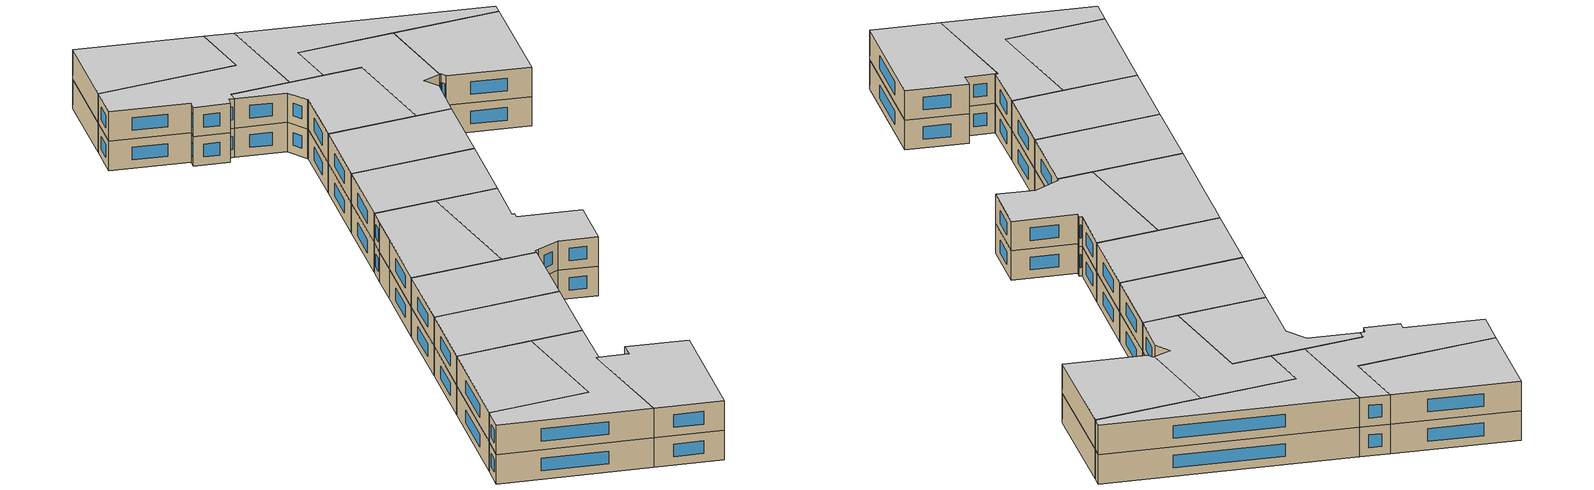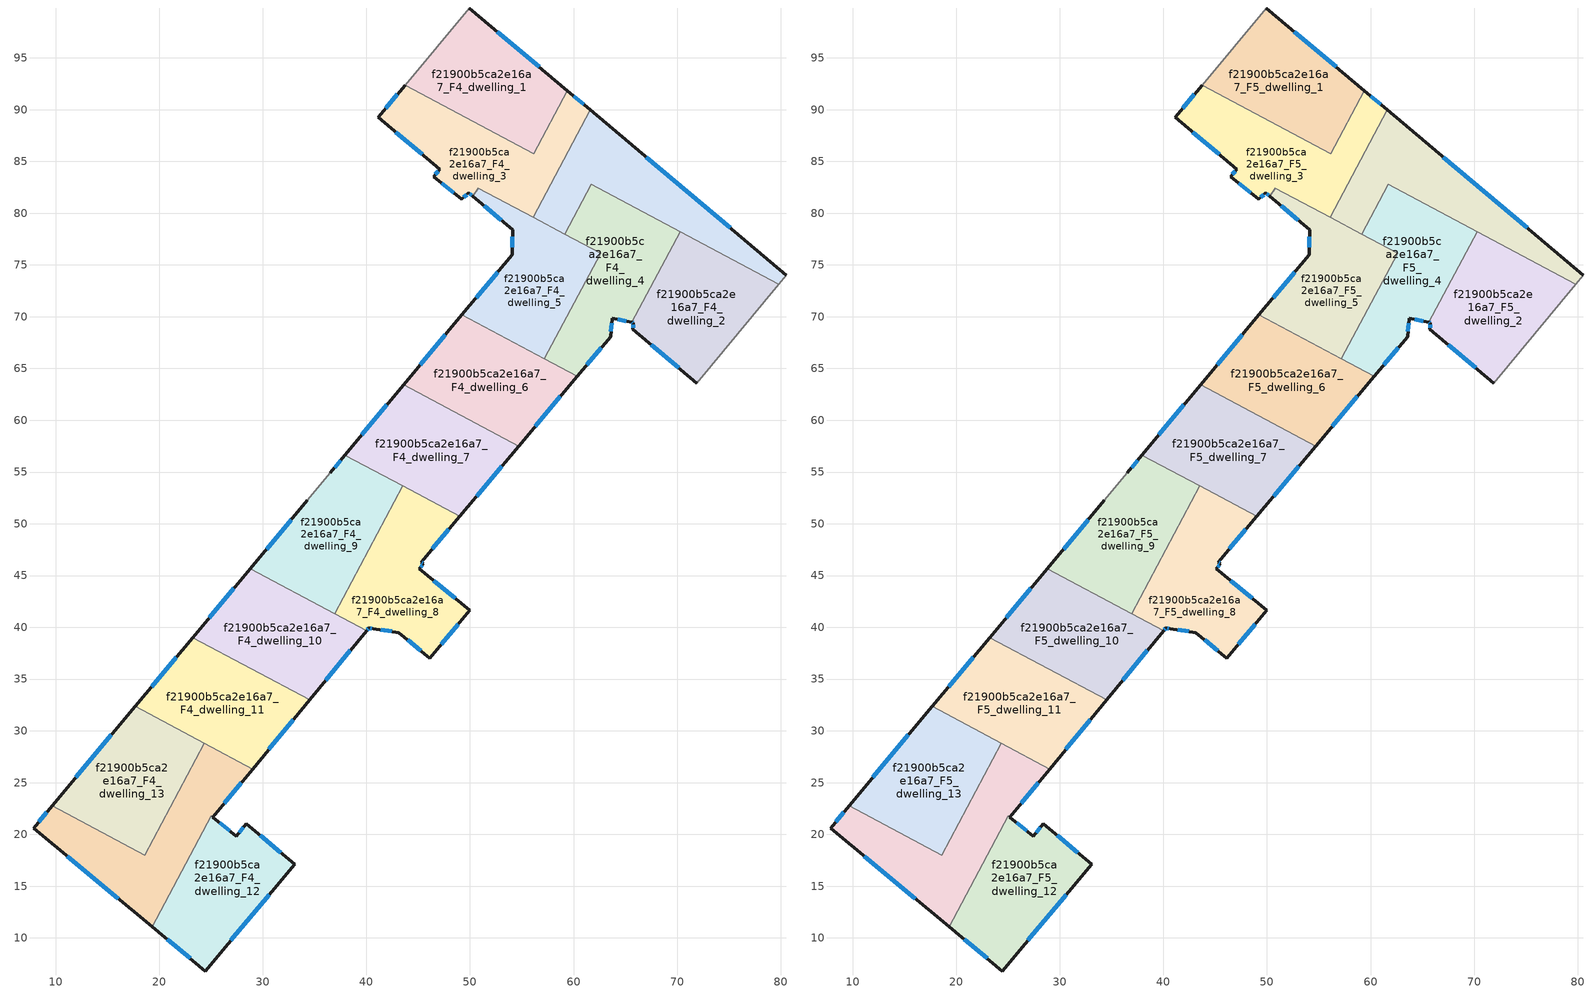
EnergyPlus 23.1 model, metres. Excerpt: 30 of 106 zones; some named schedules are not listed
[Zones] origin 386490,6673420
f21900b5ca2e16a7_F4_dwelling_0
 floor to f21900b5ca2e16a7_F3_dwelling_0 (EU_floor_Construction): 80.56,74.02 79.83,73.13 61.72,82.79 59.16,77.99 56.11,79.62 61.63,89.98 z12
 wall outside (EU_wall_Construction): 80.56,74.02 61.63,89.98 z12:15
 wall adiabatic (EU_wall_Construction): 79.83,73.13 80.56,74.02 z12:15
 wall to f21900b5ca2e16a7_F4_dwelling_4 (EU_wall_Construction): 59.16,77.99 61.72,82.79 70.3,78.21 z12:15
 wall to f21900b5ca2e16a7_F4_dwelling_3 (EU_wall_Construction): 61.63,89.98 56.11,79.62 z12:15
 wall to f21900b5ca2e16a7_F4_dwelling_2 (EU_wall_Construction): 70.31,78.21 79.83,73.13 z12:15
 wall to f21900b5ca2e16a7_F4_dwelling_5 (EU_wall_Construction): 56.11,79.62 59.16,77.99 z12:15
 window (EU_Window_Construction): 75.15,78.58 67.04,85.42 z12.86:14.14
f21900b5ca2e16a7_F4_dwelling_1
 floor to f21900b5ca2e16a7_F3_dwelling_1 (EU_floor_Construction): 59.4,91.85 56.15,85.75 43.73,92.38 49.95,99.82 z12
 wall outside (EU_wall_Construction): 59.4,91.85 49.95,99.82 z12:15
 wall to f21900b5ca2e16a7_F4_dwelling_3 (EU_wall_Construction): 43.73,92.38 56.15,85.75 59.4,91.85 z12:15
 wall adiabatic (EU_wall_Construction): 49.95,99.82 43.73,92.38 z12:15
 window (EU_Window_Construction): 56.7,94.13 52.65,97.54 z12.86:14.14
f21900b5ca2e16a7_F4_dwelling_10
 floor to f21900b5ca2e16a7_F3_dwelling_10 (EU_floor_Construction): 40.02,39.68 34.5,32.98 23.22,39 28.79,45.67 z12
 wall outside (EU_wall_Construction): 34.5,32.98 40.02,39.68 / 28.79,45.67 23.22,39 z12:15
 wall to f21900b5ca2e16a7_F4_dwelling_11 (EU_wall_Construction): 23.22,39 34.5,32.98 z12:15
 wall to f21900b5ca2e16a7_F4_dwelling_9 (EU_wall_Construction): 36.93,41.33 28.79,45.67 z12:15
 wall to f21900b5ca2e16a7_F4_dwelling_8 (EU_wall_Construction): 40.02,39.68 36.93,41.33 z12:15
 window (EU_Window_Construction): 36.08,34.9 38.44,37.77 / 27.2,43.76 24.81,40.9 z12.86:14.14
f21900b5ca2e16a7_F4_dwelling_11
 floor to f21900b5ca2e16a7_F3_dwelling_11 (EU_floor_Construction): 34.5,32.98 29.01,26.31 17.66,32.36 23.22,39 z12
 wall outside (EU_wall_Construction): 29.01,26.31 34.5,32.98 / 23.22,39 17.66,32.36 z12:15
 wall to f21900b5ca2e16a7_F4_dwelling_13 (EU_wall_Construction): 17.66,32.36 24.36,28.79 z12:15
 wall to f21900b5ca2e16a7_F4_dwelling_14 (EU_wall_Construction): 24.36,28.79 29.01,26.31 z12:15
 window (EU_Window_Construction): 30.58,28.22 32.93,31.08 / 21.63,37.1 19.25,34.25 z12.86:14.14
f21900b5ca2e16a7_F4_dwelling_12
 floor to f21900b5ca2e16a7_F3_dwelling_12 (EU_floor_Construction): 33.07,17.12 24.45,6.8 19.31,11.08 25.01,21.79 25.17,21.65 27.43,19.82 28.39,21.04 z12
 wall outside (EU_wall_Construction): 19.31,11.08 24.45,6.8 33.07,17.12 28.39,21.04 27.43,19.82 25.17,21.65 z12:15
 wall to f21900b5ca2e16a7_F4_dwelling_14 (EU_wall_Construction): 25.17,21.66 25.01,21.79 / 25.01,21.78 19.31,11.08 z12:15
 window (EU_Window_Construction): 26.91,9.75 30.61,14.17 / 20.77,9.86 22.98,8.03 / 26.78,20.34 25.82,21.13 / 28.12,20.69 27.7,20.17 / 31.73,18.24 29.73,19.92 z12.86:14.14
f21900b5ca2e16a7_F4_dwelling_13
 floor to f21900b5ca2e16a7_F3_dwelling_13 (EU_floor_Construction): 24.36,28.79 18.6,17.98 9.64,22.76 17.66,32.36 z12
 wall outside (EU_wall_Construction): 17.66,32.36 9.64,22.76 z12:15
 wall to f21900b5ca2e16a7_F4_dwelling_14 (EU_wall_Construction): 9.64,22.76 18.6,17.98 24.36,28.79 z12:15
 window (EU_Window_Construction): 15.37,29.61 11.93,25.5 z12.86:14.14
f21900b5ca2e16a7_F4_dwelling_14
 floor to f21900b5ca2e16a7_F3_dwelling_14 (EU_floor_Construction): 29.01,26.31 25.17,21.66 25.01,21.79 19.31,11.08 7.85,20.62 9.64,22.76 18.6,17.98 24.36,28.79 z12
 wall outside (EU_wall_Construction): 25.17,21.66 29.01,26.31 / 9.64,22.76 7.85,20.62 19.31,11.08 z12:15
 window (EU_Window_Construction): 26.27,22.99 27.91,24.98 / 11.12,17.89 16.03,13.81 / 9.13,22.15 8.36,21.23 z12.86:14.14
f21900b5ca2e16a7_F4_dwelling_2
 floor to f21900b5ca2e16a7_F3_dwelling_2 (EU_floor_Construction): 79.83,73.13 71.92,63.58 65.74,68.77 65.78,69.43 65.64,69.46 70.3,78.21 z12
 wall outside (EU_wall_Construction): 65.64,69.46 65.78,69.43 65.74,68.77 71.92,63.58 z12:15
 wall to f21900b5ca2e16a7_F4_dwelling_4 (EU_wall_Construction): 70.3,78.21 65.64,69.46 z12:15
 wall adiabatic (EU_wall_Construction): 71.92,63.58 79.83,73.13 z12:15
 window (EU_Window_Construction): 67.5,67.29 70.15,65.06 / 65.77,69.24 65.75,68.96 / 65.68,69.45 65.74,69.43 z12.86:14.14
f21900b5ca2e16a7_F4_dwelling_3
 floor to f21900b5ca2e16a7_F3_dwelling_3 (EU_floor_Construction): 59.4,91.85 61.63,89.98 56.11,79.62 50.82,82.43 50.28,81.63 49.85,81.98 49.2,81.34 46.48,83.54 47.1,84.24 41.14,89.27 43.73,92.38 56.15,85.75 z12
 wall outside (EU_wall_Construction): 43.73,92.38 41.14,89.27 47.1,84.24 46.48,83.54 49.2,81.34 49.85,81.98 50.27,81.63 / 61.63,89.98 59.4,91.85 z12:15
 wall to f21900b5ca2e16a7_F4_dwelling_5 (EU_wall_Construction): 50.28,81.63 50.82,82.43 56.11,79.62 z12:15
 window (EU_Window_Construction): 42.84,87.83 45.4,85.68 / 42.99,91.49 41.88,90.16 / 60.99,90.51 60.04,91.32 / 49.97,81.88 50.15,81.73 / 49.38,81.53 49.66,81.8 / 47.26,82.91 48.42,81.97 / 46.93,84.04 46.66,83.74 z12.86:14.14
f21900b5ca2e16a7_F4_dwelling_4
 floor to f21900b5ca2e16a7_F3_dwelling_4 (EU_floor_Construction): 70.3,78.21 65.64,69.46 63.72,69.86 63.58,68.08 60.35,64.24 57.2,65.92 62.64,76.13 59.16,77.99 61.72,82.79 z12
 wall outside (EU_wall_Construction): 60.35,64.24 63.58,68.08 63.72,69.86 65.64,69.46 z12:15
 wall to f21900b5ca2e16a7_F4_dwelling_5 (EU_wall_Construction): 59.16,77.99 62.64,76.13 57.2,65.92 z12:15
 wall to f21900b5ca2e16a7_F4_dwelling_6 (EU_wall_Construction): 57.2,65.92 60.35,64.24 z12:15
 window (EU_Window_Construction): 61.27,65.34 62.66,66.99 / 64.27,69.74 65.09,69.57 / 63.62,68.59 63.68,69.35 z12.86:14.14
f21900b5ca2e16a7_F4_dwelling_5
 floor to f21900b5ca2e16a7_F3_dwelling_5 (EU_floor_Construction): 62.64,76.13 57.2,65.92 49.23,70.17 54.07,75.97 54.07,76.06 54.11,78.42 50.28,81.63 50.82,82.43 z12
 wall outside (EU_wall_Construction): 50.28,81.63 54.11,78.42 54.07,76.06 54.07,75.97 49.23,70.17 z12:15
 wall to f21900b5ca2e16a7_F4_dwelling_6 (EU_wall_Construction): 49.23,70.17 57.2,65.92 z12:15
 window (EU_Window_Construction): 52.69,74.31 50.61,71.83 / 54.1,77.75 54.08,76.73 / 51.37,80.71 53.01,79.34 z12.86:14.14
f21900b5ca2e16a7_F4_dwelling_6
 floor to f21900b5ca2e16a7_F3_dwelling_6 (EU_floor_Construction): 60.35,64.24 54.69,57.49 43.58,63.41 49.23,70.17 z12
 wall outside (EU_wall_Construction): 54.69,57.49 60.35,64.24 / 49.23,70.17 43.58,63.41 z12:15
 wall to f21900b5ca2e16a7_F4_dwelling_7 (EU_wall_Construction): 43.58,63.41 54.69,57.49 z12:15
 window (EU_Window_Construction): 56.31,59.42 58.73,62.31 / 47.61,68.24 45.19,65.34 z12.86:14.14
f21900b5ca2e16a7_F4_dwelling_7
 floor to f21900b5ca2e16a7_F3_dwelling_7 (EU_floor_Construction): 54.69,57.49 49.02,50.73 37.92,56.64 43.58,63.41 z12
 wall outside (EU_wall_Construction): 49.02,50.73 54.69,57.49 / 43.58,63.41 37.92,56.64 z12:15
 wall to f21900b5ca2e16a7_F4_dwelling_9 (EU_wall_Construction): 37.92,56.64 43.51,53.67 z12:15
 wall to f21900b5ca2e16a7_F4_dwelling_8 (EU_wall_Construction): 43.51,53.67 49.02,50.73 z12:15
 window (EU_Window_Construction): 50.64,52.66 53.07,55.56 / 41.96,61.48 39.54,58.58 z12.86:14.14
f21900b5ca2e16a7_F4_dwelling_8
 floor to f21900b5ca2e16a7_F3_dwelling_8 (EU_floor_Construction): 49.02,50.73 45.3,46.3 45.5,46.13 45.11,45.67 49.97,41.63 46.12,37.03 43.14,39.5 40.65,39.86 40.25,39.96 40.02,39.68 36.93,41.33 43.51,53.67 z12
 wall outside (EU_wall_Construction): 40.02,39.68 40.25,39.96 40.65,39.86 43.14,39.5 46.12,37.03 49.97,41.63 45.11,45.67 45.5,46.13 45.3,46.3 49.02,50.73 z12:15
 wall to f21900b5ca2e16a7_F4_dwelling_9 (EU_wall_Construction): 43.51,53.67 36.93,41.33 z12:15
 window (EU_Window_Construction): 40.09,39.76 40.18,39.88 / 46.36,47.57 47.95,49.47 / 45.44,46.18 45.35,46.25 / 45.22,45.8 45.39,46 / 48.58,42.79 46.5,44.52 / 47.22,38.35 48.87,40.32 / 43.99,38.79 45.27,37.73 / 41.36,39.75 42.43,39.6 / 40.36,39.93 40.53,39.89 z12.86:14.14
f21900b5ca2e16a7_F4_dwelling_9
 floor to f21900b5ca2e16a7_F3_dwelling_9 (EU_floor_Construction): 43.51,53.67 36.93,41.33 28.79,45.67 34.29,52.25 36.51,54.95 37.92,56.64 z12
 wall outside (EU_wall_Construction): 37.92,56.64 36.51,54.95 / 34.29,52.25 28.79,45.67 z12:15
 wall adiabatic (EU_wall_Construction): 36.51,54.95 34.29,52.25 z12:15
 window (EU_Window_Construction): 37.52,56.16 36.91,55.43 / 32.72,50.37 30.36,47.55 z12.86:14.14
f21900b5ca2e16a7_F5_dwelling_0
 floor to f21900b5ca2e16a7_F4_dwelling_0 (EU_floor_Construction): 80.56,74.02 79.83,73.13 61.72,82.79 59.16,77.99 56.11,79.62 61.63,89.98 z15
 wall outside (EU_wall_Construction): 80.56,74.02 61.63,89.98 z15:18
 wall adiabatic (EU_wall_Construction): 79.83,73.13 80.56,74.02 z15:18
 wall to f21900b5ca2e16a7_F5_dwelling_4 (EU_wall_Construction): 59.16,77.99 61.72,82.79 70.3,78.21 z15:18
 wall to f21900b5ca2e16a7_F5_dwelling_3 (EU_wall_Construction): 61.63,89.98 56.11,79.62 z15:18
 wall to f21900b5ca2e16a7_F5_dwelling_2 (EU_wall_Construction): 70.31,78.21 79.83,73.13 z15:18
 wall to f21900b5ca2e16a7_F5_dwelling_5 (EU_wall_Construction): 56.11,79.62 59.16,77.99 z15:18
 window (EU_Window_Construction): 75.15,78.58 67.04,85.42 z15.86:17.14
 ceiling to f21900b5ca2e16a7_F6_dwelling_0 (EU_floor_Construction): 79.83,73.13 80.56,74.02 61.63,89.98 56.11,79.62 59.16,77.99 61.72,82.79 z18
f21900b5ca2e16a7_F5_dwelling_1
 floor to f21900b5ca2e16a7_F4_dwelling_1 (EU_floor_Construction): 59.4,91.85 56.15,85.75 43.73,92.38 49.95,99.82 z15
 wall outside (EU_wall_Construction): 59.4,91.85 49.95,99.82 z15:18
 wall to f21900b5ca2e16a7_F5_dwelling_3 (EU_wall_Construction): 43.73,92.38 56.15,85.75 59.4,91.85 z15:18
 wall adiabatic (EU_wall_Construction): 49.95,99.82 43.73,92.38 z15:18
 window (EU_Window_Construction): 56.7,94.13 52.65,97.54 z15.86:17.14
 ceiling to f21900b5ca2e16a7_F6_dwelling_1 (EU_floor_Construction): 56.15,85.75 59.4,91.85 49.95,99.82 43.73,92.38 z18
f21900b5ca2e16a7_F5_dwelling_10
 floor to f21900b5ca2e16a7_F4_dwelling_10 (EU_floor_Construction): 40.02,39.68 34.5,32.98 23.22,39 28.79,45.67 z15
 wall outside (EU_wall_Construction): 34.5,32.98 40.02,39.68 / 28.79,45.67 23.22,39 z15:18
 wall to f21900b5ca2e16a7_F5_dwelling_11 (EU_wall_Construction): 23.22,39 34.5,32.98 z15:18
 wall to f21900b5ca2e16a7_F5_dwelling_9 (EU_wall_Construction): 36.93,41.33 28.79,45.67 z15:18
 wall to f21900b5ca2e16a7_F5_dwelling_8 (EU_wall_Construction): 40.02,39.68 36.93,41.33 z15:18
 window (EU_Window_Construction): 36.08,34.9 38.44,37.77 / 27.2,43.76 24.81,40.9 z15.86:17.14
 ceiling to f21900b5ca2e16a7_F6_dwelling_10 (EU_floor_Construction): 34.5,32.98 40.02,39.68 28.79,45.67 23.22,39 z18
f21900b5ca2e16a7_F5_dwelling_11
 floor to f21900b5ca2e16a7_F4_dwelling_11 (EU_floor_Construction): 34.5,32.98 29.01,26.31 17.66,32.36 23.22,39 z15
 wall outside (EU_wall_Construction): 29.01,26.31 34.5,32.98 / 23.22,39 17.66,32.36 z15:18
 wall to f21900b5ca2e16a7_F5_dwelling_13 (EU_wall_Construction): 17.66,32.36 24.36,28.79 z15:18
 wall to f21900b5ca2e16a7_F5_dwelling_14 (EU_wall_Construction): 24.36,28.79 29.01,26.31 z15:18
 window (EU_Window_Construction): 30.58,28.22 32.93,31.08 / 21.63,37.1 19.25,34.25 z15.86:17.14
 ceiling to f21900b5ca2e16a7_F6_dwelling_11 (EU_floor_Construction): 29.01,26.31 34.5,32.98 23.22,39 17.66,32.36 z18
f21900b5ca2e16a7_F5_dwelling_12
 floor to f21900b5ca2e16a7_F4_dwelling_12 (EU_floor_Construction): 33.07,17.12 24.45,6.8 19.31,11.08 25.01,21.79 25.17,21.65 27.43,19.82 28.39,21.04 z15
 wall outside (EU_wall_Construction): 19.31,11.08 24.45,6.8 33.07,17.12 28.39,21.04 27.43,19.82 25.17,21.65 z15:18
 wall to f21900b5ca2e16a7_F5_dwelling_14 (EU_wall_Construction): 25.17,21.66 25.01,21.79 / 25.01,21.78 19.31,11.08 z15:18
 window (EU_Window_Construction): 26.91,9.75 30.61,14.17 / 20.77,9.86 22.98,8.03 / 26.78,20.34 25.82,21.13 / 28.12,20.69 27.7,20.17 / 31.73,18.24 29.73,19.92 z15.86:17.14
 ceiling to f21900b5ca2e16a7_F6_dwelling_12 (EU_floor_Construction): 24.45,6.8 33.07,17.12 28.39,21.04 27.43,19.82 25.17,21.65 25.01,21.79 19.31,11.08 z18
f21900b5ca2e16a7_F5_dwelling_13
 floor to f21900b5ca2e16a7_F4_dwelling_13 (EU_floor_Construction): 24.36,28.79 18.6,17.98 9.64,22.76 17.66,32.36 z15
 wall outside (EU_wall_Construction): 17.66,32.36 9.64,22.76 z15:18
 wall to f21900b5ca2e16a7_F5_dwelling_14 (EU_wall_Construction): 9.64,22.76 18.6,17.98 24.36,28.79 z15:18
 window (EU_Window_Construction): 15.37,29.61 11.93,25.5 z15.86:17.14
 ceiling to f21900b5ca2e16a7_F6_dwelling_13 (EU_floor_Construction): 18.6,17.98 24.36,28.79 17.66,32.36 9.64,22.76 z18
f21900b5ca2e16a7_F5_dwelling_14
 floor to f21900b5ca2e16a7_F4_dwelling_14 (EU_floor_Construction): 29.01,26.31 25.17,21.66 25.01,21.79 19.31,11.08 7.85,20.62 9.64,22.76 18.6,17.98 24.36,28.79 z15
 wall outside (EU_wall_Construction): 25.17,21.66 29.01,26.31 / 9.64,22.76 7.85,20.62 19.31,11.08 z15:18
 window (EU_Window_Construction): 26.27,22.99 27.91,24.98 / 11.12,17.89 16.03,13.81 / 9.13,22.15 8.36,21.23 z15.86:17.14
 ceiling to f21900b5ca2e16a7_F6_dwelling_14 (EU_floor_Construction): 19.31,11.08 25.01,21.79 25.17,21.66 29.01,26.31 24.36,28.79 18.6,17.98 9.64,22.76 7.85,20.62 z18
f21900b5ca2e16a7_F5_dwelling_2
 floor to f21900b5ca2e16a7_F4_dwelling_2 (EU_floor_Construction): 79.83,73.13 71.92,63.58 65.74,68.77 65.78,69.43 65.64,69.46 70.3,78.21 z15
 wall outside (EU_wall_Construction): 65.64,69.46 65.78,69.43 65.74,68.77 71.92,63.58 z15:18
 wall to f21900b5ca2e16a7_F5_dwelling_4 (EU_wall_Construction): 70.3,78.21 65.64,69.46 z15:18
 wall adiabatic (EU_wall_Construction): 71.92,63.58 79.83,73.13 z15:18
 window (EU_Window_Construction): 67.5,67.29 70.15,65.06 / 65.77,69.24 65.75,68.96 / 65.68,69.45 65.74,69.43 z15.86:17.14
 ceiling to f21900b5ca2e16a7_F6_dwelling_2 (EU_floor_Construction): 71.92,63.58 79.83,73.13 70.3,78.21 65.64,69.46 65.78,69.43 65.74,68.77 z18
f21900b5ca2e16a7_F5_dwelling_3
 floor to f21900b5ca2e16a7_F4_dwelling_3 (EU_floor_Construction): 59.4,91.85 61.63,89.98 56.11,79.62 50.82,82.43 50.28,81.63 49.85,81.98 49.2,81.34 46.48,83.54 47.1,84.24 41.14,89.27 43.73,92.38 56.15,85.75 z15
 wall outside (EU_wall_Construction): 43.73,92.38 41.14,89.27 47.1,84.24 46.48,83.54 49.2,81.34 49.85,81.98 50.27,81.63 / 61.63,89.98 59.4,91.85 z15:18
 wall to f21900b5ca2e16a7_F5_dwelling_5 (EU_wall_Construction): 50.28,81.63 50.82,82.43 56.11,79.62 z15:18
 window (EU_Window_Construction): 42.84,87.83 45.4,85.68 / 42.99,91.49 41.88,90.16 / 60.99,90.51 60.04,91.32 / 49.97,81.88 50.15,81.73 / 49.38,81.53 49.66,81.8 / 47.26,82.91 48.42,81.97 / 46.93,84.04 46.66,83.74 z15.86:17.14
 ceiling to f21900b5ca2e16a7_F6_dwelling_3 (EU_floor_Construction): 56.11,79.62 61.63,89.98 59.4,91.85 56.15,85.75 43.73,92.38 41.14,89.27 47.1,84.24 46.48,83.54 49.2,81.34 49.85,81.98 50.28,81.63 50.82,82.43 z18
f21900b5ca2e16a7_F5_dwelling_4
 floor to f21900b5ca2e16a7_F4_dwelling_4 (EU_floor_Construction): 70.3,78.21 65.64,69.46 63.72,69.86 63.58,68.08 60.35,64.24 57.2,65.92 62.64,76.13 59.16,77.99 61.72,82.79 z15
 wall outside (EU_wall_Construction): 60.35,64.24 63.58,68.08 63.72,69.86 65.64,69.46 z15:18
 wall to f21900b5ca2e16a7_F5_dwelling_5 (EU_wall_Construction): 59.16,77.99 62.64,76.13 57.2,65.92 z15:18
 wall to f21900b5ca2e16a7_F5_dwelling_6 (EU_wall_Construction): 57.2,65.92 60.35,64.24 z15:18
 window (EU_Window_Construction): 61.27,65.34 62.66,66.99 / 64.27,69.74 65.09,69.57 / 63.62,68.59 63.68,69.35 z15.86:17.14
 ceiling to f21900b5ca2e16a7_F6_dwelling_4 (EU_floor_Construction): 65.64,69.46 70.3,78.21 61.72,82.79 59.16,77.99 62.64,76.13 57.2,65.92 60.35,64.24 63.58,68.08 63.72,69.86 z18
f21900b5ca2e16a7_F5_dwelling_5
 floor to f21900b5ca2e16a7_F4_dwelling_5 (EU_floor_Construction): 62.64,76.13 57.2,65.92 49.23,70.17 54.07,75.97 54.07,76.06 54.11,78.42 50.28,81.63 50.82,82.43 z15
 wall outside (EU_wall_Construction): 50.28,81.63 54.11,78.42 54.07,76.06 54.07,75.97 49.23,70.17 z15:18
 wall to f21900b5ca2e16a7_F5_dwelling_6 (EU_wall_Construction): 49.23,70.17 57.2,65.92 z15:18
 window (EU_Window_Construction): 52.69,74.31 50.61,71.83 / 54.1,77.75 54.08,76.73 / 51.37,80.71 53.01,79.34 z15.86:17.14
 ceiling to f21900b5ca2e16a7_F6_dwelling_5 (EU_floor_Construction): 57.2,65.92 62.64,76.13 50.82,82.43 50.28,81.63 54.11,78.42 54.07,76.06 54.07,75.97 49.23,70.17 z18
f21900b5ca2e16a7_F5_dwelling_6
 floor to f21900b5ca2e16a7_F4_dwelling_6 (EU_floor_Construction): 60.35,64.24 54.69,57.49 43.58,63.41 49.23,70.17 z15
 wall outside (EU_wall_Construction): 54.69,57.49 60.35,64.24 / 49.23,70.17 43.58,63.41 z15:18
 wall to f21900b5ca2e16a7_F5_dwelling_7 (EU_wall_Construction): 43.58,63.41 54.69,57.49 z15:18
 window (EU_Window_Construction): 56.31,59.42 58.73,62.31 / 47.61,68.24 45.19,65.34 z15.86:17.14
 ceiling to f21900b5ca2e16a7_F6_dwelling_6 (EU_floor_Construction): 54.69,57.49 60.35,64.24 49.23,70.17 43.58,63.41 z18
f21900b5ca2e16a7_F5_dwelling_7
 floor to f21900b5ca2e16a7_F4_dwelling_7 (EU_floor_Construction): 54.69,57.49 49.02,50.73 37.92,56.64 43.58,63.41 z15
 wall outside (EU_wall_Construction): 49.02,50.73 54.69,57.49 / 43.58,63.41 37.92,56.64 z15:18
 wall to f21900b5ca2e16a7_F5_dwelling_9 (EU_wall_Construction): 37.92,56.64 43.51,53.67 z15:18
 wall to f21900b5ca2e16a7_F5_dwelling_8 (EU_wall_Construction): 43.51,53.67 49.02,50.73 z15:18
 window (EU_Window_Construction): 50.64,52.66 53.07,55.56 / 41.96,61.48 39.54,58.58 z15.86:17.14
 ceiling to f21900b5ca2e16a7_F6_dwelling_7 (EU_floor_Construction): 49.02,50.73 54.69,57.49 43.58,63.41 37.92,56.64 z18
f21900b5ca2e16a7_F5_dwelling_8
 floor to f21900b5ca2e16a7_F4_dwelling_8 (EU_floor_Construction): 49.02,50.73 45.3,46.3 45.5,46.13 45.11,45.67 49.97,41.63 46.12,37.03 43.14,39.5 40.65,39.86 40.25,39.96 40.02,39.68 36.93,41.33 43.51,53.67 z15
 wall outside (EU_wall_Construction): 40.02,39.68 40.25,39.96 40.65,39.86 43.14,39.5 46.12,37.03 49.97,41.63 45.11,45.67 45.5,46.13 45.3,46.3 49.02,50.73 z15:18
 wall to f21900b5ca2e16a7_F5_dwelling_9 (EU_wall_Construction): 43.51,53.67 36.93,41.33 z15:18
 window (EU_Window_Construction): 40.09,39.76 40.18,39.88 / 46.36,47.57 47.95,49.47 / 45.44,46.18 45.35,46.25 / 45.22,45.8 45.39,46 / 48.58,42.79 46.5,44.52 / 47.22,38.35 48.87,40.32 / 43.99,38.79 45.27,37.73 / 41.36,39.75 42.43,39.6 / 40.36,39.93 40.53,39.89 z15.86:17.14
 ceiling to f21900b5ca2e16a7_F6_dwelling_8 (EU_floor_Construction): 46.12,37.03 49.97,41.63 45.11,45.67 45.5,46.13 45.3,46.3 49.02,50.73 43.51,53.67 36.93,41.33 40.02,39.68 40.25,39.96 40.65,39.86 43.14,39.5 z18
f21900b5ca2e16a7_F5_dwelling_9
 floor to f21900b5ca2e16a7_F4_dwelling_9 (EU_floor_Construction): 43.51,53.67 36.93,41.33 28.79,45.67 34.29,52.25 36.51,54.95 37.92,56.64 z15
 wall outside (EU_wall_Construction): 37.92,56.64 36.51,54.95 / 34.29,52.25 28.79,45.67 z15:18
 wall adiabatic (EU_wall_Construction): 36.51,54.95 34.29,52.25 z15:18
 window (EU_Window_Construction): 37.52,56.16 36.91,55.43 / 32.72,50.37 30.36,47.55 z15.86:17.14
 ceiling to f21900b5ca2e16a7_F6_dwelling_9 (EU_floor_Construction): 36.93,41.33 43.51,53.67 37.92,56.64 36.51,54.95 34.29,52.25 28.79,45.67 z18
[Building]
EU S2 Campaign: North Axis=0; Terrain=City; Solar Distribution=FullExterior
[Site:Location]
Helsinki-Vantaa.AP: Latitude=60.317; Longitude=24.963; Time Zone=2; Elevation=54.6
[SizingPeriod:WeatherFileDays]
AnnualSizingPeriod: Begin Month=1; Begin Day of Month=1; End Month=12; End Day of Month=31; Day of Week for Start Day=Monday; Use Weather File Daylight Saving Period=No; Use Weather File Rain and Snow Indicators=No
[MATERIAL]
EU_InternalMass_Material: Roughness=MediumRough; Thickness=0.1; Conductivity=1; Density=1800; Specific Heat=900; Thermal Absorptance=0.9; Solar Absorptance=0.7; Visible Absorptance=0.7
[MATERIAL:NOMASS] Roughness=MediumRough; Thermal Absorptance=0.9; Solar Absorptance=0.7; Visible Absorptance=0.7
Name | Thermal Resistance
EU_wall_NoMass | 1.10183
EU_floor_NoMass | 1.70606
[WINDOWMATERIAL:SIMPLEGLAZINGSYSTEM]
EU_Window_SimpleGlazing: UFactor=3.11035; Solar Heat Gain Coefficient=0.8; Visible Transmittance=0.8
[CONSTRUCTION]
EU_wall_Construction: EU_wall_NoMass
EU_floor_Construction: EU_floor_NoMass
EU_Window_Construction: EU_Window_SimpleGlazing
EU_InternalMass_Construction: EU_InternalMass_Material
[ZONE] Type=1; Multiplier=1; Ceiling Height=autocalculate; Floor Area=autocalculate; Part of Total Floor Area=Yes
Name | Volume
f21900b5ca2e16a7_F4_dwelling_0; f21900b5ca2e16a7_F5_dwelling_0; f21900b5ca2e16a7_F4_dwelling_6; f21900b5ca2e16a7_F5_dwelling_6 | 325.83
f21900b5ca2e16a7_F4_dwelling_1; f21900b5ca2e16a7_F5_dwelling_1 | 325.787
f21900b5ca2e16a7_F4_dwelling_10; f21900b5ca2e16a7_F5_dwelling_10 | 325.777
f21900b5ca2e16a7_F4_dwelling_11; f21900b5ca2e16a7_F5_dwelling_11 | 325.799
f21900b5ca2e16a7_F4_dwelling_12; f21900b5ca2e16a7_F5_dwelling_12 | 311.668
f21900b5ca2e16a7_F4_dwelling_13; f21900b5ca2e16a7_F5_dwelling_13 | 325.761
f21900b5ca2e16a7_F4_dwelling_14; f21900b5ca2e16a7_F5_dwelling_14 | 339.902
f21900b5ca2e16a7_F4_dwelling_2; f21900b5ca2e16a7_F5_dwelling_2 | 325.776
f21900b5ca2e16a7_F4_dwelling_3; f21900b5ca2e16a7_F5_dwelling_3 | 342.641
f21900b5ca2e16a7_F4_dwelling_4; f21900b5ca2e16a7_F5_dwelling_4 | 325.773
f21900b5ca2e16a7_F4_dwelling_5; f21900b5ca2e16a7_F5_dwelling_5 | 308.908
f21900b5ca2e16a7_F4_dwelling_7; f21900b5ca2e16a7_F5_dwelling_7 | 325.763
f21900b5ca2e16a7_F4_dwelling_8; f21900b5ca2e16a7_F5_dwelling_8 | 325.797
f21900b5ca2e16a7_F4_dwelling_9; f21900b5ca2e16a7_F5_dwelling_9 | 325.784
[INTERNALMASS] Construction=EU_InternalMass_Construction
Name | Zone or ZoneList | Surface Area
f21900b5ca2e16a7_F4_dwelling_0_EU_InternalMass | f21900b5ca2e16a7_F4_dwelling_0 | 108.609
f21900b5ca2e16a7_F4_dwelling_1_EU_InternalMass | f21900b5ca2e16a7_F4_dwelling_1 | 108.596
f21900b5ca2e16a7_F4_dwelling_2_EU_InternalMass | f21900b5ca2e16a7_F4_dwelling_2 | 108.591
f21900b5ca2e16a7_F4_dwelling_3_EU_InternalMass | f21900b5ca2e16a7_F4_dwelling_3 | 114.216
f21900b5ca2e16a7_F4_dwelling_4_EU_InternalMass | f21900b5ca2e16a7_F4_dwelling_4 | 108.591
f21900b5ca2e16a7_F4_dwelling_5_EU_InternalMass | f21900b5ca2e16a7_F4_dwelling_5 | 102.98
f21900b5ca2e16a7_F4_dwelling_6_EU_InternalMass | f21900b5ca2e16a7_F4_dwelling_6 | 108.61
f21900b5ca2e16a7_F4_dwelling_7_EU_InternalMass | f21900b5ca2e16a7_F4_dwelling_7 | 108.588
f21900b5ca2e16a7_F4_dwelling_8_EU_InternalMass | f21900b5ca2e16a7_F4_dwelling_8 | 108.599
f21900b5ca2e16a7_F4_dwelling_9_EU_InternalMass | f21900b5ca2e16a7_F4_dwelling_9 | 108.594
f21900b5ca2e16a7_F4_dwelling_10_EU_InternalMass | f21900b5ca2e16a7_F4_dwelling_10 | 108.598
f21900b5ca2e16a7_F4_dwelling_11_EU_InternalMass | f21900b5ca2e16a7_F4_dwelling_11 | 108.6
f21900b5ca2e16a7_F4_dwelling_12_EU_InternalMass | f21900b5ca2e16a7_F4_dwelling_12 | 103.886
f21900b5ca2e16a7_F4_dwelling_13_EU_InternalMass | f21900b5ca2e16a7_F4_dwelling_13 | 108.587
f21900b5ca2e16a7_F4_dwelling_14_EU_InternalMass | f21900b5ca2e16a7_F4_dwelling_14 | 113.301
f21900b5ca2e16a7_F5_dwelling_0_EU_InternalMass | f21900b5ca2e16a7_F5_dwelling_0 | 108.609
f21900b5ca2e16a7_F5_dwelling_1_EU_InternalMass | f21900b5ca2e16a7_F5_dwelling_1 | 108.596
f21900b5ca2e16a7_F5_dwelling_2_EU_InternalMass | f21900b5ca2e16a7_F5_dwelling_2 | 108.591
f21900b5ca2e16a7_F5_dwelling_3_EU_InternalMass | f21900b5ca2e16a7_F5_dwelling_3 | 114.216
f21900b5ca2e16a7_F5_dwelling_4_EU_InternalMass | f21900b5ca2e16a7_F5_dwelling_4 | 108.591
f21900b5ca2e16a7_F5_dwelling_5_EU_InternalMass | f21900b5ca2e16a7_F5_dwelling_5 | 102.98
f21900b5ca2e16a7_F5_dwelling_6_EU_InternalMass | f21900b5ca2e16a7_F5_dwelling_6 | 108.61
f21900b5ca2e16a7_F5_dwelling_7_EU_InternalMass | f21900b5ca2e16a7_F5_dwelling_7 | 108.588
f21900b5ca2e16a7_F5_dwelling_8_EU_InternalMass | f21900b5ca2e16a7_F5_dwelling_8 | 108.599
f21900b5ca2e16a7_F5_dwelling_9_EU_InternalMass | f21900b5ca2e16a7_F5_dwelling_9 | 108.594
f21900b5ca2e16a7_F5_dwelling_10_EU_InternalMass | f21900b5ca2e16a7_F5_dwelling_10 | 108.598
f21900b5ca2e16a7_F5_dwelling_11_EU_InternalMass | f21900b5ca2e16a7_F5_dwelling_11 | 108.6
f21900b5ca2e16a7_F5_dwelling_12_EU_InternalMass | f21900b5ca2e16a7_F5_dwelling_12 | 103.886
f21900b5ca2e16a7_F5_dwelling_13_EU_InternalMass | f21900b5ca2e16a7_F5_dwelling_13 | 108.587
f21900b5ca2e16a7_F5_dwelling_14_EU_InternalMass | f21900b5ca2e16a7_F5_dwelling_14 | 113.301
[OTHEREQUIPMENT] Fuel Type=Electricity; Design Level Calculation Method=Watts/Area; Power per Zone Floor Area=1; Fraction Latent=0; Fraction Radiant=0; Fraction Lost=0; Carbon Dioxide Generation Rate=0; EndUse Subcategory=EU_Step8_InternalGains
Name | Zone or ZoneList or Space or SpaceList | Schedule
EU_Step8_InternalGain_f21900b5ca2e16a7_F4_dwelling_0_f000 | f21900b5ca2e16a7_F4_dwelling_0 | EU_Step8_GainSchedule_f21900b5ca2e16a7_F4_dwelling_0_f000
EU_Step8_InternalGain_f21900b5ca2e16a7_F4_dwelling_1_f000 | f21900b5ca2e16a7_F4_dwelling_1 | EU_Step8_GainSchedule_f21900b5ca2e16a7_F4_dwelling_1_f000
EU_Step8_InternalGain_f21900b5ca2e16a7_F4_dwelling_2_f000 | f21900b5ca2e16a7_F4_dwelling_2 | EU_Step8_GainSchedule_f21900b5ca2e16a7_F4_dwelling_2_f000
EU_Step8_InternalGain_f21900b5ca2e16a7_F4_dwelling_3_f000 | f21900b5ca2e16a7_F4_dwelling_3 | EU_Step8_GainSchedule_f21900b5ca2e16a7_F4_dwelling_3_f000
EU_Step8_InternalGain_f21900b5ca2e16a7_F4_dwelling_4_f000 | f21900b5ca2e16a7_F4_dwelling_4 | EU_Step8_GainSchedule_f21900b5ca2e16a7_F4_dwelling_4_f000
EU_Step8_InternalGain_f21900b5ca2e16a7_F4_dwelling_5_f000 | f21900b5ca2e16a7_F4_dwelling_5 | EU_Step8_GainSchedule_f21900b5ca2e16a7_F4_dwelling_5_f000
EU_Step8_InternalGain_f21900b5ca2e16a7_F4_dwelling_6_f000 | f21900b5ca2e16a7_F4_dwelling_6 | EU_Step8_GainSchedule_f21900b5ca2e16a7_F4_dwelling_6_f000
EU_Step8_InternalGain_f21900b5ca2e16a7_F4_dwelling_7_f000 | f21900b5ca2e16a7_F4_dwelling_7 | EU_Step8_GainSchedule_f21900b5ca2e16a7_F4_dwelling_7_f000
EU_Step8_InternalGain_f21900b5ca2e16a7_F4_dwelling_8_f000 | f21900b5ca2e16a7_F4_dwelling_8 | EU_Step8_GainSchedule_f21900b5ca2e16a7_F4_dwelling_8_f000
EU_Step8_InternalGain_f21900b5ca2e16a7_F4_dwelling_9_f000 | f21900b5ca2e16a7_F4_dwelling_9 | EU_Step8_GainSchedule_f21900b5ca2e16a7_F4_dwelling_9_f000
EU_Step8_InternalGain_f21900b5ca2e16a7_F4_dwelling_10_f000 | f21900b5ca2e16a7_F4_dwelling_10 | EU_Step8_GainSchedule_f21900b5ca2e16a7_F4_dwelling_10_f000
EU_Step8_InternalGain_f21900b5ca2e16a7_F4_dwelling_11_f000 | f21900b5ca2e16a7_F4_dwelling_11 | EU_Step8_GainSchedule_f21900b5ca2e16a7_F4_dwelling_11_f000
EU_Step8_InternalGain_f21900b5ca2e16a7_F4_dwelling_12_f000 | f21900b5ca2e16a7_F4_dwelling_12 | EU_Step8_GainSchedule_f21900b5ca2e16a7_F4_dwelling_12_f000
EU_Step8_InternalGain_f21900b5ca2e16a7_F4_dwelling_13_f000 | f21900b5ca2e16a7_F4_dwelling_13 | EU_Step8_GainSchedule_f21900b5ca2e16a7_F4_dwelling_13_f000
EU_Step8_InternalGain_f21900b5ca2e16a7_F4_dwelling_14_f000 | f21900b5ca2e16a7_F4_dwelling_14 | EU_Step8_GainSchedule_f21900b5ca2e16a7_F4_dwelling_14_f000
EU_Step8_InternalGain_f21900b5ca2e16a7_F5_dwelling_0_f000 | f21900b5ca2e16a7_F5_dwelling_0 | EU_Step8_GainSchedule_f21900b5ca2e16a7_F5_dwelling_0_f000
EU_Step8_InternalGain_f21900b5ca2e16a7_F5_dwelling_1_f000 | f21900b5ca2e16a7_F5_dwelling_1 | EU_Step8_GainSchedule_f21900b5ca2e16a7_F5_dwelling_1_f000
EU_Step8_InternalGain_f21900b5ca2e16a7_F5_dwelling_2_f000 | f21900b5ca2e16a7_F5_dwelling_2 | EU_Step8_GainSchedule_f21900b5ca2e16a7_F5_dwelling_2_f000
EU_Step8_InternalGain_f21900b5ca2e16a7_F5_dwelling_3_f000 | f21900b5ca2e16a7_F5_dwelling_3 | EU_Step8_GainSchedule_f21900b5ca2e16a7_F5_dwelling_3_f000
EU_Step8_InternalGain_f21900b5ca2e16a7_F5_dwelling_4_f000 | f21900b5ca2e16a7_F5_dwelling_4 | EU_Step8_GainSchedule_f21900b5ca2e16a7_F5_dwelling_4_f000
EU_Step8_InternalGain_f21900b5ca2e16a7_F5_dwelling_5_f000 | f21900b5ca2e16a7_F5_dwelling_5 | EU_Step8_GainSchedule_f21900b5ca2e16a7_F5_dwelling_5_f000
EU_Step8_InternalGain_f21900b5ca2e16a7_F5_dwelling_6_f000 | f21900b5ca2e16a7_F5_dwelling_6 | EU_Step8_GainSchedule_f21900b5ca2e16a7_F5_dwelling_6_f000
EU_Step8_InternalGain_f21900b5ca2e16a7_F5_dwelling_7_f000 | f21900b5ca2e16a7_F5_dwelling_7 | EU_Step8_GainSchedule_f21900b5ca2e16a7_F5_dwelling_7_f000
EU_Step8_InternalGain_f21900b5ca2e16a7_F5_dwelling_8_f000 | f21900b5ca2e16a7_F5_dwelling_8 | EU_Step8_GainSchedule_f21900b5ca2e16a7_F5_dwelling_8_f000
EU_Step8_InternalGain_f21900b5ca2e16a7_F5_dwelling_9_f000 | f21900b5ca2e16a7_F5_dwelling_9 | EU_Step8_GainSchedule_f21900b5ca2e16a7_F5_dwelling_9_f000
EU_Step8_InternalGain_f21900b5ca2e16a7_F5_dwelling_10_f000 | f21900b5ca2e16a7_F5_dwelling_10 | EU_Step8_GainSchedule_f21900b5ca2e16a7_F5_dwelling_10_f000
EU_Step8_InternalGain_f21900b5ca2e16a7_F5_dwelling_11_f000 | f21900b5ca2e16a7_F5_dwelling_11 | EU_Step8_GainSchedule_f21900b5ca2e16a7_F5_dwelling_11_f000
EU_Step8_InternalGain_f21900b5ca2e16a7_F5_dwelling_12_f000 | f21900b5ca2e16a7_F5_dwelling_12 | EU_Step8_GainSchedule_f21900b5ca2e16a7_F5_dwelling_12_f000
EU_Step8_InternalGain_f21900b5ca2e16a7_F5_dwelling_13_f000 | f21900b5ca2e16a7_F5_dwelling_13 | EU_Step8_GainSchedule_f21900b5ca2e16a7_F5_dwelling_13_f000
EU_Step8_InternalGain_f21900b5ca2e16a7_F5_dwelling_14_f000 | f21900b5ca2e16a7_F5_dwelling_14 | EU_Step8_GainSchedule_f21900b5ca2e16a7_F5_dwelling_14_f000
[ZONEVENTILATION:DESIGNFLOWRATE] Schedule=EU_AlwaysOn; Design Flow Rate Calculation Method=AirChanges/Hour; Air Changes per Hour=0.756316; Ventilation Type=Natural; Fan Pressure Rise=0; Fan Total Efficiency=1; Constant Term Coefficient=1; Temperature Term Coefficient=0; Velocity Term Coefficient=0; Velocity Squared Term Coefficient=0; Minimum Indoor Temperature=-100; Maximum Indoor Temperature=100; Delta Temperature=-100; Minimum Outdoor Temperature=-100; Maximum Outdoor Temperature=100; Maximum Wind Speed=40
Name | Zone or ZoneList or Space or SpaceList
EU_ConstantAir_f21900b5ca2e16a7_F4_dwelling_0 | f21900b5ca2e16a7_F4_dwelling_0
EU_ConstantAir_f21900b5ca2e16a7_F4_dwelling_1 | f21900b5ca2e16a7_F4_dwelling_1
EU_ConstantAir_f21900b5ca2e16a7_F4_dwelling_2 | f21900b5ca2e16a7_F4_dwelling_2
EU_ConstantAir_f21900b5ca2e16a7_F4_dwelling_3 | f21900b5ca2e16a7_F4_dwelling_3
EU_ConstantAir_f21900b5ca2e16a7_F4_dwelling_4 | f21900b5ca2e16a7_F4_dwelling_4
EU_ConstantAir_f21900b5ca2e16a7_F4_dwelling_5 | f21900b5ca2e16a7_F4_dwelling_5
EU_ConstantAir_f21900b5ca2e16a7_F4_dwelling_6 | f21900b5ca2e16a7_F4_dwelling_6
EU_ConstantAir_f21900b5ca2e16a7_F4_dwelling_7 | f21900b5ca2e16a7_F4_dwelling_7
EU_ConstantAir_f21900b5ca2e16a7_F4_dwelling_8 | f21900b5ca2e16a7_F4_dwelling_8
EU_ConstantAir_f21900b5ca2e16a7_F4_dwelling_9 | f21900b5ca2e16a7_F4_dwelling_9
EU_ConstantAir_f21900b5ca2e16a7_F4_dwelling_10 | f21900b5ca2e16a7_F4_dwelling_10
EU_ConstantAir_f21900b5ca2e16a7_F4_dwelling_11 | f21900b5ca2e16a7_F4_dwelling_11
EU_ConstantAir_f21900b5ca2e16a7_F4_dwelling_12 | f21900b5ca2e16a7_F4_dwelling_12
EU_ConstantAir_f21900b5ca2e16a7_F4_dwelling_13 | f21900b5ca2e16a7_F4_dwelling_13
EU_ConstantAir_f21900b5ca2e16a7_F4_dwelling_14 | f21900b5ca2e16a7_F4_dwelling_14
EU_ConstantAir_f21900b5ca2e16a7_F5_dwelling_0 | f21900b5ca2e16a7_F5_dwelling_0
EU_ConstantAir_f21900b5ca2e16a7_F5_dwelling_1 | f21900b5ca2e16a7_F5_dwelling_1
EU_ConstantAir_f21900b5ca2e16a7_F5_dwelling_2 | f21900b5ca2e16a7_F5_dwelling_2
EU_ConstantAir_f21900b5ca2e16a7_F5_dwelling_3 | f21900b5ca2e16a7_F5_dwelling_3
EU_ConstantAir_f21900b5ca2e16a7_F5_dwelling_4 | f21900b5ca2e16a7_F5_dwelling_4
EU_ConstantAir_f21900b5ca2e16a7_F5_dwelling_5 | f21900b5ca2e16a7_F5_dwelling_5
EU_ConstantAir_f21900b5ca2e16a7_F5_dwelling_6 | f21900b5ca2e16a7_F5_dwelling_6
EU_ConstantAir_f21900b5ca2e16a7_F5_dwelling_7 | f21900b5ca2e16a7_F5_dwelling_7
EU_ConstantAir_f21900b5ca2e16a7_F5_dwelling_8 | f21900b5ca2e16a7_F5_dwelling_8
EU_ConstantAir_f21900b5ca2e16a7_F5_dwelling_9 | f21900b5ca2e16a7_F5_dwelling_9
EU_ConstantAir_f21900b5ca2e16a7_F5_dwelling_10 | f21900b5ca2e16a7_F5_dwelling_10
EU_ConstantAir_f21900b5ca2e16a7_F5_dwelling_11 | f21900b5ca2e16a7_F5_dwelling_11
EU_ConstantAir_f21900b5ca2e16a7_F5_dwelling_12 | f21900b5ca2e16a7_F5_dwelling_12
EU_ConstantAir_f21900b5ca2e16a7_F5_dwelling_13 | f21900b5ca2e16a7_F5_dwelling_13
EU_ConstantAir_f21900b5ca2e16a7_F5_dwelling_14 | f21900b5ca2e16a7_F5_dwelling_14
[HVACTEMPLATE:ZONE:IDEALLOADSAIRSYSTEM] System Availability Schedule=EU_AlwaysOn; Maximum Heating Supply Air Temperature=50; Minimum Cooling Supply Air Temperature=13; Maximum Heating Supply Air Humidity Ratio=0.0156; Minimum Cooling Supply Air Humidity Ratio=0.0077; Heating Limit=NoLimit; Cooling Limit=NoLimit; Heating Availability Schedule=EU_AlwaysOn; Cooling Availability Schedule=EU_CoolingOff; Dehumidification Control Type=ConstantSensibleHeatRatio; Cooling Sensible Heat Ratio=0.7; Dehumidification Setpoint=60; Humidification Control Type=None; Humidification Setpoint=30; Outdoor Air Method=None; Outdoor Air Flow Rate per Person=0.00944; Outdoor Air Flow Rate per Zone Floor Area=0; Outdoor Air Flow Rate per Zone=0; Demand Controlled Ventilation Type=None; Outdoor Air Economizer Type=NoEconomizer; Heat Recovery Type=None; Sensible Heat Recovery Effectiveness=0.7; Latent Heat Recovery Effectiveness=0.65
Name | Template Thermostat
f21900b5ca2e16a7_F4_dwelling_0 | EU_HeatOnly_f21900b5ca2e16a7_F4_dwelling_0
f21900b5ca2e16a7_F4_dwelling_1 | EU_HeatOnly_f21900b5ca2e16a7_F4_dwelling_1
f21900b5ca2e16a7_F4_dwelling_2 | EU_HeatOnly_f21900b5ca2e16a7_F4_dwelling_2
f21900b5ca2e16a7_F4_dwelling_3 | EU_HeatOnly_f21900b5ca2e16a7_F4_dwelling_3
f21900b5ca2e16a7_F4_dwelling_4 | EU_HeatOnly_f21900b5ca2e16a7_F4_dwelling_4
f21900b5ca2e16a7_F4_dwelling_5 | EU_HeatOnly_f21900b5ca2e16a7_F4_dwelling_5
f21900b5ca2e16a7_F4_dwelling_6 | EU_HeatOnly_f21900b5ca2e16a7_F4_dwelling_6
f21900b5ca2e16a7_F4_dwelling_7 | EU_HeatOnly_f21900b5ca2e16a7_F4_dwelling_7
f21900b5ca2e16a7_F4_dwelling_8 | EU_HeatOnly_f21900b5ca2e16a7_F4_dwelling_8
f21900b5ca2e16a7_F4_dwelling_9 | EU_HeatOnly_f21900b5ca2e16a7_F4_dwelling_9
f21900b5ca2e16a7_F4_dwelling_10 | EU_HeatOnly_f21900b5ca2e16a7_F4_dwelling_10
f21900b5ca2e16a7_F4_dwelling_11 | EU_HeatOnly_f21900b5ca2e16a7_F4_dwelling_11
f21900b5ca2e16a7_F4_dwelling_12 | EU_HeatOnly_f21900b5ca2e16a7_F4_dwelling_12
f21900b5ca2e16a7_F4_dwelling_13 | EU_HeatOnly_f21900b5ca2e16a7_F4_dwelling_13
f21900b5ca2e16a7_F4_dwelling_14 | EU_HeatOnly_f21900b5ca2e16a7_F4_dwelling_14
f21900b5ca2e16a7_F5_dwelling_0 | EU_HeatOnly_f21900b5ca2e16a7_F5_dwelling_0
f21900b5ca2e16a7_F5_dwelling_1 | EU_HeatOnly_f21900b5ca2e16a7_F5_dwelling_1
f21900b5ca2e16a7_F5_dwelling_2 | EU_HeatOnly_f21900b5ca2e16a7_F5_dwelling_2
f21900b5ca2e16a7_F5_dwelling_3 | EU_HeatOnly_f21900b5ca2e16a7_F5_dwelling_3
f21900b5ca2e16a7_F5_dwelling_4 | EU_HeatOnly_f21900b5ca2e16a7_F5_dwelling_4
f21900b5ca2e16a7_F5_dwelling_5 | EU_HeatOnly_f21900b5ca2e16a7_F5_dwelling_5
f21900b5ca2e16a7_F5_dwelling_6 | EU_HeatOnly_f21900b5ca2e16a7_F5_dwelling_6
f21900b5ca2e16a7_F5_dwelling_7 | EU_HeatOnly_f21900b5ca2e16a7_F5_dwelling_7
f21900b5ca2e16a7_F5_dwelling_8 | EU_HeatOnly_f21900b5ca2e16a7_F5_dwelling_8
f21900b5ca2e16a7_F5_dwelling_9 | EU_HeatOnly_f21900b5ca2e16a7_F5_dwelling_9
f21900b5ca2e16a7_F5_dwelling_10 | EU_HeatOnly_f21900b5ca2e16a7_F5_dwelling_10
f21900b5ca2e16a7_F5_dwelling_11 | EU_HeatOnly_f21900b5ca2e16a7_F5_dwelling_11
f21900b5ca2e16a7_F5_dwelling_12 | EU_HeatOnly_f21900b5ca2e16a7_F5_dwelling_12
f21900b5ca2e16a7_F5_dwelling_13 | EU_HeatOnly_f21900b5ca2e16a7_F5_dwelling_13
f21900b5ca2e16a7_F5_dwelling_14 | EU_HeatOnly_f21900b5ca2e16a7_F5_dwelling_14
[SIZING:ZONE] Zone Cooling Design Supply Air Temperature Input Method=SupplyAirTemperature; Zone Cooling Design Supply Air Temperature=13; Zone Heating Design Supply Air Temperature Input Method=SupplyAirTemperature; Zone Heating Design Supply Air Temperature=50; Zone Cooling Design Supply Air Humidity Ratio=0.008; Zone Heating Design Supply Air Humidity Ratio=0.008; Cooling Design Air Flow Method=DesignDay; Cooling Design Air Flow Rate=0; Cooling Minimum Air Flow per Zone Floor Area=0.000762; Cooling Minimum Air Flow=0; Cooling Minimum Air Flow Fraction=0.2; Heating Design Air Flow Method=DesignDay; Heating Design Air Flow Rate=0; Heating Maximum Air Flow per Zone Floor Area=0.002032; Heating Maximum Air Flow=0.141576; Heating Maximum Air Flow Fraction=0.3; Account for Dedicated Outdoor Air System=No; Dedicated Outdoor Air System Control Strategy=NeutralSupplyAir; Dedicated Outdoor Air Low Setpoint Temperature for Design=autosize; Dedicated Outdoor Air High Setpoint Temperature for Design=autosize; Zone Load Sizing Method=Sensible Load Only No Latent Load; Zone Latent Cooling Design Supply Air Humidity Ratio Input Method=HumidityRatioDifference; Zone Cooling Design Supply Air Humidity Ratio Difference=0.005; Zone Latent Heating Design Supply Air Humidity Ratio Input Method=HumidityRatioDifference; Zone Humidification Design Supply Air Humidity Ratio Difference=0.005
f21900b5ca2e16a7_F4_dwelling_0; f21900b5ca2e16a7_F4_dwelling_1; f21900b5ca2e16a7_F4_dwelling_2; f21900b5ca2e16a7_F4_dwelling_3; f21900b5ca2e16a7_F4_dwelling_4; f21900b5ca2e16a7_F4_dwelling_5; f21900b5ca2e16a7_F4_dwelling_6; f21900b5ca2e16a7_F4_dwelling_7; f21900b5ca2e16a7_F4_dwelling_8; f21900b5ca2e16a7_F4_dwelling_9; f21900b5ca2e16a7_F4_dwelling_10; f21900b5ca2e16a7_F4_dwelling_11; f21900b5ca2e16a7_F4_dwelling_12; f21900b5ca2e16a7_F4_dwelling_13; f21900b5ca2e16a7_F4_dwelling_14; f21900b5ca2e16a7_F5_dwelling_0; f21900b5ca2e16a7_F5_dwelling_1; f21900b5ca2e16a7_F5_dwelling_2; f21900b5ca2e16a7_F5_dwelling_3; f21900b5ca2e16a7_F5_dwelling_4; f21900b5ca2e16a7_F5_dwelling_5; f21900b5ca2e16a7_F5_dwelling_6; f21900b5ca2e16a7_F5_dwelling_7; f21900b5ca2e16a7_F5_dwelling_8; f21900b5ca2e16a7_F5_dwelling_9; f21900b5ca2e16a7_F5_dwelling_10; f21900b5ca2e16a7_F5_dwelling_11; f21900b5ca2e16a7_F5_dwelling_12; f21900b5ca2e16a7_F5_dwelling_13; f21900b5ca2e16a7_F5_dwelling_14
[SCHEDULE:FILE] Column Number=1; Rows to Skip at Top=0; Number of Hours of Data=8760; Column Separator=Comma; Interpolate to Timestep=No; Minutes per Item=60; Adjust Schedule for Daylight Savings=Yes
Name | File
EU_Step8_GainSchedule_f21900b5ca2e16a7_F4_dwelling_0_f000 | ../../schedules/f21900b5ca2e16a7/f21900b5ca2e16a7_F4_dwelling_0_f000_gain.csv
EU_Step8_GainSchedule_f21900b5ca2e16a7_F4_dwelling_1_f000 | ../../schedules/f21900b5ca2e16a7/f21900b5ca2e16a7_F4_dwelling_1_f000_gain.csv
EU_Step8_GainSchedule_f21900b5ca2e16a7_F4_dwelling_2_f000 | ../../schedules/f21900b5ca2e16a7/f21900b5ca2e16a7_F4_dwelling_2_f000_gain.csv
EU_Step8_GainSchedule_f21900b5ca2e16a7_F4_dwelling_3_f000 | ../../schedules/f21900b5ca2e16a7/f21900b5ca2e16a7_F4_dwelling_3_f000_gain.csv
EU_Step8_GainSchedule_f21900b5ca2e16a7_F4_dwelling_4_f000 | ../../schedules/f21900b5ca2e16a7/f21900b5ca2e16a7_F4_dwelling_4_f000_gain.csv
EU_Step8_GainSchedule_f21900b5ca2e16a7_F4_dwelling_5_f000 | ../../schedules/f21900b5ca2e16a7/f21900b5ca2e16a7_F4_dwelling_5_f000_gain.csv
EU_Step8_GainSchedule_f21900b5ca2e16a7_F4_dwelling_6_f000 | ../../schedules/f21900b5ca2e16a7/f21900b5ca2e16a7_F4_dwelling_6_f000_gain.csv
EU_Step8_GainSchedule_f21900b5ca2e16a7_F4_dwelling_7_f000 | ../../schedules/f21900b5ca2e16a7/f21900b5ca2e16a7_F4_dwelling_7_f000_gain.csv
EU_Step8_GainSchedule_f21900b5ca2e16a7_F4_dwelling_8_f000 | ../../schedules/f21900b5ca2e16a7/f21900b5ca2e16a7_F4_dwelling_8_f000_gain.csv
EU_Step8_GainSchedule_f21900b5ca2e16a7_F4_dwelling_9_f000 | ../../schedules/f21900b5ca2e16a7/f21900b5ca2e16a7_F4_dwelling_9_f000_gain.csv
EU_Step8_GainSchedule_f21900b5ca2e16a7_F4_dwelling_10_f000 | ../../schedules/f21900b5ca2e16a7/f21900b5ca2e16a7_F4_dwelling_10_f000_gain.csv
EU_Step8_GainSchedule_f21900b5ca2e16a7_F4_dwelling_11_f000 | ../../schedules/f21900b5ca2e16a7/f21900b5ca2e16a7_F4_dwelling_11_f000_gain.csv
EU_Step8_GainSchedule_f21900b5ca2e16a7_F4_dwelling_12_f000 | ../../schedules/f21900b5ca2e16a7/f21900b5ca2e16a7_F4_dwelling_12_f000_gain.csv
EU_Step8_GainSchedule_f21900b5ca2e16a7_F4_dwelling_13_f000 | ../../schedules/f21900b5ca2e16a7/f21900b5ca2e16a7_F4_dwelling_13_f000_gain.csv
EU_Step8_GainSchedule_f21900b5ca2e16a7_F4_dwelling_14_f000 | ../../schedules/f21900b5ca2e16a7/f21900b5ca2e16a7_F4_dwelling_14_f000_gain.csv
EU_Step8_GainSchedule_f21900b5ca2e16a7_F5_dwelling_0_f000 | ../../schedules/f21900b5ca2e16a7/f21900b5ca2e16a7_F5_dwelling_0_f000_gain.csv
EU_Step8_GainSchedule_f21900b5ca2e16a7_F5_dwelling_1_f000 | ../../schedules/f21900b5ca2e16a7/f21900b5ca2e16a7_F5_dwelling_1_f000_gain.csv
EU_Step8_GainSchedule_f21900b5ca2e16a7_F5_dwelling_2_f000 | ../../schedules/f21900b5ca2e16a7/f21900b5ca2e16a7_F5_dwelling_2_f000_gain.csv
EU_Step8_GainSchedule_f21900b5ca2e16a7_F5_dwelling_3_f000 | ../../schedules/f21900b5ca2e16a7/f21900b5ca2e16a7_F5_dwelling_3_f000_gain.csv
EU_Step8_GainSchedule_f21900b5ca2e16a7_F5_dwelling_4_f000 | ../../schedules/f21900b5ca2e16a7/f21900b5ca2e16a7_F5_dwelling_4_f000_gain.csv
EU_Step8_GainSchedule_f21900b5ca2e16a7_F5_dwelling_5_f000 | ../../schedules/f21900b5ca2e16a7/f21900b5ca2e16a7_F5_dwelling_5_f000_gain.csv
EU_Step8_GainSchedule_f21900b5ca2e16a7_F5_dwelling_6_f000 | ../../schedules/f21900b5ca2e16a7/f21900b5ca2e16a7_F5_dwelling_6_f000_gain.csv
EU_Step8_GainSchedule_f21900b5ca2e16a7_F5_dwelling_7_f000 | ../../schedules/f21900b5ca2e16a7/f21900b5ca2e16a7_F5_dwelling_7_f000_gain.csv
EU_Step8_GainSchedule_f21900b5ca2e16a7_F5_dwelling_8_f000 | ../../schedules/f21900b5ca2e16a7/f21900b5ca2e16a7_F5_dwelling_8_f000_gain.csv
EU_Step8_GainSchedule_f21900b5ca2e16a7_F5_dwelling_9_f000 | ../../schedules/f21900b5ca2e16a7/f21900b5ca2e16a7_F5_dwelling_9_f000_gain.csv
EU_Step8_GainSchedule_f21900b5ca2e16a7_F5_dwelling_10_f000 | ../../schedules/f21900b5ca2e16a7/f21900b5ca2e16a7_F5_dwelling_10_f000_gain.csv
EU_Step8_GainSchedule_f21900b5ca2e16a7_F5_dwelling_11_f000 | ../../schedules/f21900b5ca2e16a7/f21900b5ca2e16a7_F5_dwelling_11_f000_gain.csv
